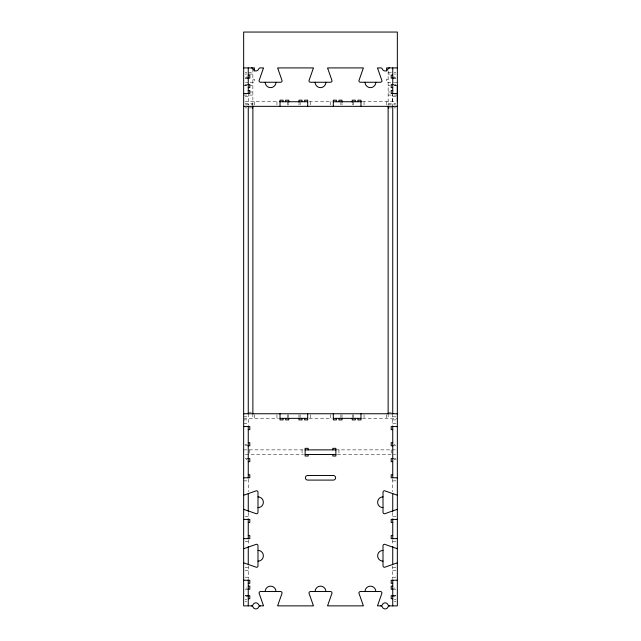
<?xml version="1.0" encoding="UTF-8"?>
<svg xmlns="http://www.w3.org/2000/svg" width="641" height="641" viewBox="0 0 641 641"><rect width="100%" height="100%" fill="white"/><g stroke="black" fill="none" stroke-linecap="round" stroke-linejoin="round"><path stroke-width="0.48" stroke-dasharray="3.21 2.4" d="M392.741 101.727L392.741 94.556M245.952 77.072L248.259 77.008M392.741 596.779L395.048 596.715M245.086 72.529L246.817 72.529M248.259 72.529L252.875 72.529M388.134 72.529L391.819 72.529M394.183 72.529L395.914 72.529M245.086 74.06L246.817 74.06M249.181 74.06L252.875 74.06M388.134 74.06L389.976 74.06M394.183 74.06L395.914 74.06M245.086 77.97L246.817 77.97M394.183 77.97L395.914 77.97M245.086 78.162L246.817 78.162M394.183 78.162L395.914 78.162M252.875 79.188L254.405 79.188L254.405 82.256L245.607 82.256M388.134 79.188L386.595 79.188L386.595 82.256L393.438 82.256M394.415 82.256L397.348 82.256M245.086 84.564L246.817 84.564M394.183 84.564L395.914 84.564M243.652 85.333L246.416 85.333M249.181 85.333L252.875 85.333M388.125 85.333L389.976 85.333M394.584 85.333L397.348 85.333M244.798 85.718L247.105 85.718M393.895 85.718L396.202 85.718M249.181 91.992L252.875 91.992M388.125 91.992L389.976 91.992M243.652 95.068L252.875 95.068M388.125 95.068L397.348 95.068M245.086 96.607L248.259 96.607M392.741 96.607L395.914 96.607M244.99 101.727L278.579 101.727M309.226 101.727L331.774 101.727M362.421 101.727L396.01 101.727M245.086 103.265L252.875 103.265M388.134 103.265L395.914 103.265M245.495 104.804L252.875 104.804M388.134 104.804L395.505 104.804M245.086 107.88L246.817 107.88M249.125 107.88L251.721 107.88M389.279 107.88L391.875 107.88M394.183 107.88L395.914 107.88M248.259 412.211L251.945 412.211M388.134 412.211L391.819 412.211M243.652 416.818L248.259 416.818M392.741 416.818L397.348 416.818M243.652 418.357L278.49 418.357M309.226 418.357L331.774 418.357M362.51 418.357L397.348 418.357M243.652 419.895L248.259 419.895M392.741 419.895L397.348 419.895M243.652 423.485L248.259 423.485M392.741 423.485L397.348 423.485M244.798 444.614L247.105 444.614M393.895 444.614L395.048 444.614M245.086 445.767L246.817 445.767M394.183 445.767L395.914 445.767M243.652 449.87L305.132 449.87M335.868 449.87L397.348 449.87M245.407 454.477L303.594 454.477M337.406 454.477L395.593 454.477M245.086 458.579L246.817 458.579M394.183 458.579L395.914 458.579M245.952 459.733L247.105 459.733M393.895 459.733L396.202 459.733M243.652 480.862L248.259 480.862M392.741 480.862L397.348 480.862M245.086 516.342L248.259 516.342M392.741 516.342L395.914 516.342M245.086 541.701L248.259 541.701M392.741 541.701L395.914 541.701M245.086 567.453L248.259 567.453M392.741 567.453L395.914 567.453M245.086 570.522L248.259 570.522M392.741 570.522L395.914 570.522M245.086 577.188L248.259 577.188M392.741 577.188L395.914 577.188M245.952 588.069L247.105 588.069M393.895 588.069L395.048 588.069M245.086 589.223L246.817 589.223M394.183 589.223L395.914 589.223M245.183 595.625L246.721 595.625M394.279 595.625L395.817 595.625M245.086 595.818L246.817 595.818M394.183 595.818L395.914 595.818M245.086 599.728L246.817 599.728M394.183 599.728L395.914 599.728M245.086 601.266L246.817 601.266M394.183 601.266L395.914 601.266M392.741 77.008L395.048 77.072M245.952 596.715L248.259 596.779M392.741 92.761L392.741 106.342M392.741 413.749L392.741 425.015M392.741 479.131L392.741 491.703M392.741 512.399L392.741 517.688M392.741 539.978L392.741 544.922M392.741 565.843L392.741 578.527M391.202 449.87L391.202 454.477M388.134 70.863L388.134 105.42M388.134 413.749L388.134 418.357M386.595 101.727L386.595 105.42M386.595 414.671L386.595 418.357M364.048 101.727L364.048 105.42M364.048 414.671L364.048 418.357M353.415 101.727L353.415 105.42M353.415 414.671L353.415 418.357M352.262 103.457L352.262 104.9M352.262 414.671L352.262 417.491M342.022 103.457L342.022 104.9M342.022 414.671L342.022 417.491M340.868 101.727L340.868 105.42M340.868 414.671L340.868 418.357M338.945 449.87L338.945 454.477M330.235 101.727L330.235 105.42M330.235 414.671L330.235 418.357M310.765 101.727L310.765 105.42M310.765 414.671L310.765 418.357M302.055 449.87L302.055 454.477M300.132 101.727L300.132 105.42M300.132 414.671L300.132 418.357M298.978 103.457L298.978 104.9M298.978 414.671L298.978 417.491M288.738 103.457L288.738 104.9M288.738 414.671L288.738 417.491M287.585 101.727L287.585 105.42M287.585 414.671L287.585 418.357M276.952 101.727L276.952 105.42M276.952 414.671L276.952 418.357M254.405 101.727L254.405 105.42M254.405 414.671L254.405 418.357M252.875 68.899L252.875 106.342M252.875 413.749L252.875 418.357M249.798 449.87L249.798 454.477M248.259 92.761L248.259 104.996M248.259 413.749L248.259 425.015M248.259 479.131L248.259 491.703M248.259 512.399L248.259 517.688M248.259 539.978L248.259 544.922M248.259 565.843L248.259 578.527"/><path stroke-width="0.96" d="M397.348 101.727L397.348 85.333M397.348 67.914L397.348 32.05L243.652 32.05L243.652 605.873L251.504 605.873A1.538 1.538 0 0 1 252.947 606.899A3.077 3.077 0 0 0 258.748 606.899A1.538 1.538 0 0 1 260.198 605.873L263.435 605.873A1.538 1.538 0 0 0 263.371 605.433L259.044 593.069A1.538 1.538 0 0 1 260.583 591.531L280.566 591.531A1.538 1.538 0 0 1 282.096 593.069L277.769 605.433A1.538 1.538 0 0 0 277.705 605.873L313.369 605.873A1.538 1.538 0 0 0 313.305 605.433L308.97 593.069A1.538 1.538 0 0 1 310.508 591.531L330.492 591.531A1.538 1.538 0 0 1 332.03 593.069L327.695 605.433A1.538 1.538 0 0 0 327.631 605.873L363.295 605.873A1.538 1.538 0 0 0 363.231 605.433L358.904 593.069A1.538 1.538 0 0 1 360.434 591.531L380.417 591.531A1.538 1.538 0 0 1 381.956 593.069L377.629 605.433A1.538 1.538 0 0 0 377.565 605.873L380.802 605.873A1.538 1.538 0 0 1 382.252 606.899A3.077 3.077 0 0 0 388.053 606.899A1.538 1.538 0 0 1 389.496 605.873L397.348 605.873L397.348 67.914L386.595 67.914L386.595 70.991M243.652 67.914L254.405 67.914L254.405 70.991M248.259 75.085L249.798 75.085L249.798 78.162L247.682 78.162M392.741 75.085L391.202 75.085L391.202 78.162L393.318 78.162M247.682 77.97L248.259 77.97M392.741 77.97L393.318 77.97M247.682 84.564L249.798 84.564L249.798 87.641L248.259 87.641M393.318 84.564L391.202 84.564L391.202 87.641L392.741 87.641M248.259 90.461L249.798 90.461L249.798 93.53L243.652 93.53M392.741 90.461L391.202 90.461L391.202 93.53L397.348 93.53M279.58 101.727L307.688 101.727M333.312 101.727L361.42 101.727M243.652 106.342L397.348 106.342M252.298 107.88L252.875 107.88M388.134 107.88L388.702 107.88M243.652 413.749L397.348 413.749M280.021 418.357L307.688 418.357M333.312 418.357L360.979 418.357M243.652 426.553L249.798 426.553L249.798 429.63L248.259 429.63M397.348 426.553L391.202 426.553L391.202 429.63L392.741 429.63M248.259 442.691L249.798 442.691L249.798 445.767L247.682 445.767M392.741 442.691L391.202 442.691L391.202 445.767L393.318 445.767M305.132 449.87L335.868 449.87M305.132 454.477L335.868 454.477M247.682 458.579L249.798 458.579L249.798 461.648L248.259 461.648M393.318 458.579L391.202 458.579L391.202 461.648L392.741 461.648M248.259 474.717L249.798 474.717L249.798 477.793L243.652 477.793M392.741 474.717L391.202 474.717L391.202 477.793L397.348 477.793M243.652 519.418L249.798 519.418L249.798 522.495L248.259 522.495M397.348 519.418L391.202 519.418L391.202 522.495L392.741 522.495M248.259 535.555L249.798 535.555L249.798 538.632L243.652 538.632M392.741 535.555L391.202 535.555L391.202 538.632L397.348 538.632M243.652 580.257L249.798 580.257L249.798 583.334L248.259 583.334M397.348 580.257L391.202 580.257L391.202 583.334L392.741 583.334M248.259 586.154L249.798 586.154L249.798 589.223L247.682 589.223M392.741 586.154L391.202 586.154L391.202 589.223L393.318 589.223M247.875 595.625L249.798 595.625L249.798 598.702L248.259 598.702M393.125 595.625L391.202 595.625L391.202 598.702L392.741 598.702M247.682 595.818L248.259 595.818M392.741 595.818L393.318 595.818M392.741 67.914L392.741 93.53M392.741 106.342L392.741 413.749M392.741 425.977L392.741 477.793M392.741 493.674L392.741 511.414M392.741 518.841L392.741 538.825M392.741 546.533L392.741 564.232M392.741 579.873L392.741 605.873M388.134 106.342L388.134 413.749M360.979 106.342L360.979 100.188L357.902 100.188L357.902 101.727M360.979 413.749L360.979 419.895L357.902 419.895L357.902 418.357M355.338 101.727L355.338 100.188L352.262 100.188L352.262 102.304M355.338 418.357L355.338 419.895L352.262 419.895L352.262 418.357M342.022 102.304L342.022 100.188L338.945 100.188L338.945 101.727M342.022 418.357L342.022 419.895L338.945 419.895L338.945 418.357M336.381 101.727L336.381 100.188L333.312 100.188L333.312 106.342M336.381 418.357L336.381 419.895L333.312 419.895L333.312 413.749M332.799 449.87L332.799 448.331L335.868 448.331L335.868 456.015L332.799 456.015L332.799 454.477M308.201 449.87L308.201 448.331L305.132 448.331L305.132 456.015L308.201 456.015L308.201 454.477M307.688 106.342L307.688 100.188L304.619 100.188L304.619 101.727M307.688 413.749L307.688 419.895L304.619 419.895L304.619 418.357M302.055 101.727L302.055 100.188L298.978 100.188L298.978 102.304M302.055 418.357L302.055 419.895L298.978 419.895L298.978 418.357M288.738 102.304L288.738 100.188L285.662 100.188L285.662 101.727M288.738 418.357L288.738 419.895L285.662 419.895L285.662 418.357M283.098 101.727L283.098 100.188L280.021 100.188L280.021 106.342M283.098 418.357L283.098 419.895L280.021 419.895L280.021 413.749M252.875 106.342L252.875 413.749M248.259 67.914L248.259 93.53M248.259 106.342L248.259 413.749M248.259 425.977L248.259 477.793M248.259 493.674L248.259 511.414M248.259 518.841L248.259 538.825M248.259 546.533L248.259 564.232M248.259 579.873L248.259 605.873M251.504 67.914A1.538 1.538 0 0 1 252.947 68.94A3.077 3.077 0 0 0 258.748 68.94A1.538 1.538 0 0 1 260.198 67.914L263.435 67.914A1.538 1.538 0 0 1 263.371 68.355L259.044 80.726A1.538 1.538 0 0 0 260.583 82.256L280.566 82.256A1.538 1.538 0 0 0 282.096 80.726L277.769 68.355A1.538 1.538 0 0 1 277.705 67.914L313.369 67.914A1.538 1.538 0 0 1 313.305 68.355L308.97 80.726A1.538 1.538 0 0 0 310.508 82.256L330.492 82.256A1.538 1.538 0 0 0 332.03 80.726L327.695 68.355A1.538 1.538 0 0 1 327.631 67.914L363.295 67.914A1.538 1.538 0 0 1 363.231 68.355L358.904 80.726A1.538 1.538 0 0 0 360.434 82.256L380.417 82.256A1.538 1.538 0 0 0 381.956 80.726L377.629 68.355A1.538 1.538 0 0 1 377.565 67.914L380.802 67.914A1.538 1.538 0 0 1 382.252 68.94A3.077 3.077 0 0 0 388.053 68.94A1.538 1.538 0 0 1 389.496 67.914M325.876 82.256A5.376 5.376 0 0 1 320.5 87.641A5.376 5.376 0 0 1 315.124 82.256M275.95 82.256A5.376 5.376 0 0 1 270.574 87.641A5.376 5.376 0 0 1 265.19 82.256M375.81 82.256A5.376 5.376 0 0 1 370.426 87.641A5.376 5.376 0 0 1 365.05 82.256M265.19 591.531A5.376 5.376 0 0 1 270.574 586.154A5.376 5.376 0 0 1 275.95 591.531M315.124 591.531A5.376 5.376 0 0 1 320.5 586.154A5.376 5.376 0 0 1 325.876 591.531M365.05 591.531A5.376 5.376 0 0 1 370.426 586.154A5.376 5.376 0 0 1 375.81 591.531M397.348 495.132A1.538 1.538 0 0 1 396.915 495.068L384.544 490.742A1.538 1.538 0 0 0 383.006 492.272L383.006 512.255A1.538 1.538 0 0 0 384.544 513.794L396.915 509.467A1.538 1.538 0 0 1 397.348 509.403M397.348 548.648A1.538 1.538 0 0 1 396.915 548.584L384.544 544.257A1.538 1.538 0 0 0 383.006 545.795L383.006 565.771A1.538 1.538 0 0 0 384.544 567.309L396.915 562.982A1.538 1.538 0 0 1 397.348 562.918M243.652 562.918A1.538 1.538 0 0 1 244.085 562.982L256.456 567.309A1.538 1.538 0 0 0 257.994 565.771L257.994 545.795A1.538 1.538 0 0 0 256.456 544.257L244.085 548.584A1.538 1.538 0 0 1 243.652 548.648M243.652 509.403A1.538 1.538 0 0 1 244.085 509.467L256.456 513.794A1.538 1.538 0 0 0 257.994 512.255L257.994 492.272A1.538 1.538 0 0 0 256.456 490.742L244.085 495.068A1.538 1.538 0 0 1 243.652 495.132M257.994 496.887A5.376 5.376 0 0 1 263.371 502.264A5.376 5.376 0 0 1 257.994 507.648M257.994 550.403A5.376 5.376 0 0 1 263.371 555.779A5.376 5.376 0 0 1 257.994 561.163M383.006 561.163A5.376 5.376 0 0 1 377.629 555.779A5.376 5.376 0 0 1 383.006 550.403M383.006 507.648A5.376 5.376 0 0 1 377.629 502.264A5.376 5.376 0 0 1 383.006 496.887M380.802 605.873A1.538 1.538 0 0 0 382.252 604.848A3.077 3.077 0 0 1 388.053 604.848A1.538 1.538 0 0 0 389.496 605.873M251.504 605.873A1.538 1.538 0 0 0 252.947 604.848A3.077 3.077 0 0 1 258.748 604.848A1.538 1.538 0 0 0 260.198 605.873M333.312 475.486L307.688 475.486A2.308 2.308 0 0 0 305.388 477.793A2.308 2.308 0 0 0 307.688 480.093L333.312 480.093A2.308 2.308 0 0 0 335.612 477.793A2.308 2.308 0 0 0 333.312 475.486"/></g></svg>
